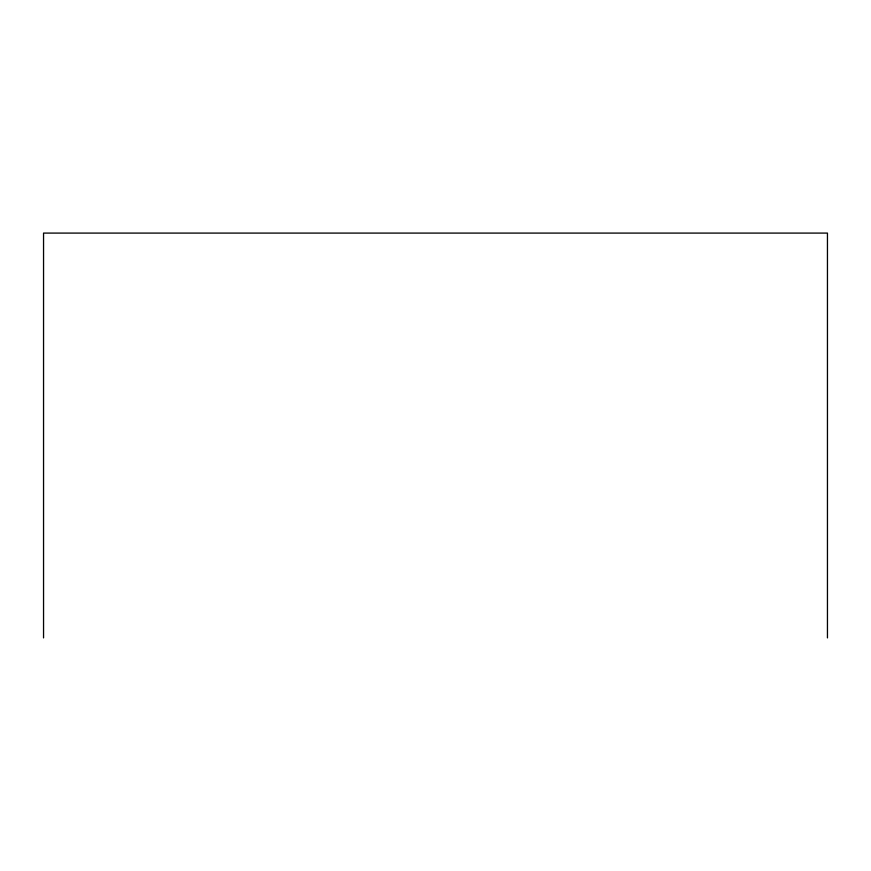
<?xml version="1.0" encoding="UTF-8"?>
<svg xmlns="http://www.w3.org/2000/svg" width="871" height="871" viewBox="0 0 871 871"><rect width="100%" height="100%" fill="white"/><g stroke="black" fill="none" stroke-linecap="round" stroke-linejoin="round"><path stroke-width="1.31" d="M827.45 637.91L827.45 233.09L43.55 233.09L43.55 637.91"/></g></svg>
